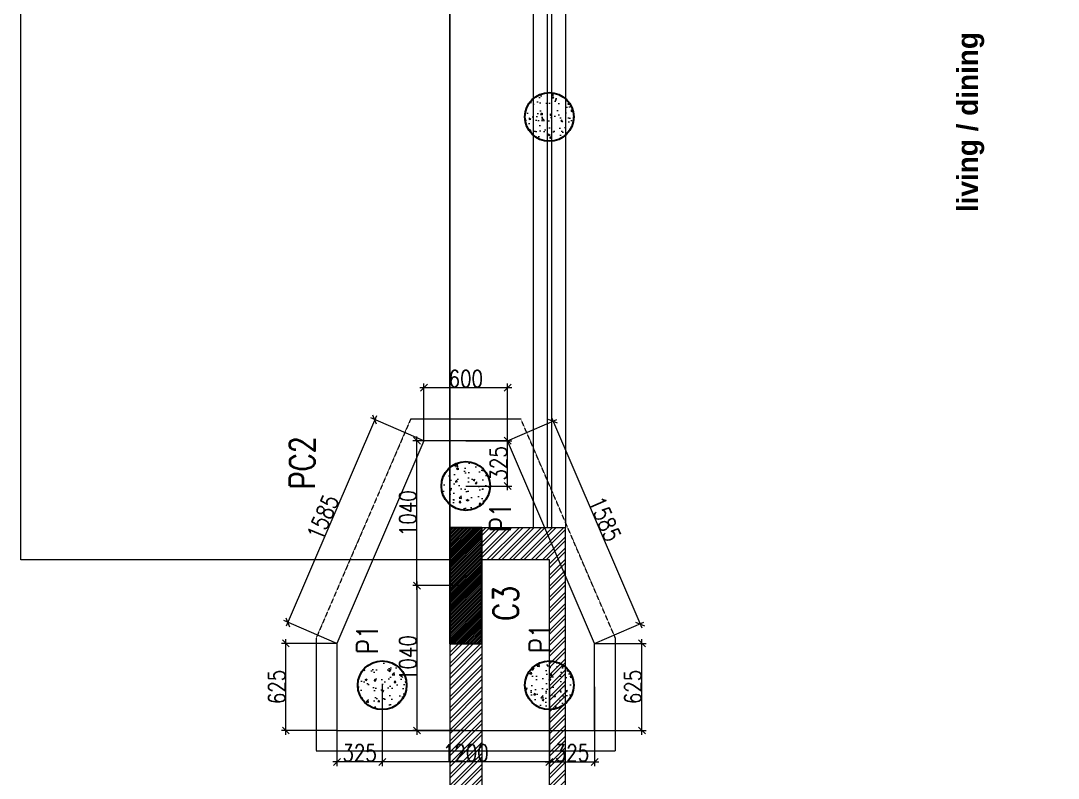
# Model space of a CAD drawing. Header units: metres. Extents: x 5205117 to 5948571, y 646915 to 1143748.
# Drawn here: x 5465403 to 5472852, y 1039802 to 1045240 of the extents above; entities that cross this region are included whole.
import ezdxf

# ---------------------------------------------------------------- set-up
doc = ezdxf.new("R2010")
doc.units = ezdxf.units.M
doc.header["$MEASUREMENT"] = 0
doc.header["$PDMODE"] = 35
doc.header["$PDSIZE"] = 10
doc.linetypes.add('DASHED', pattern=[0.75, 0.5, -0.25])
doc.linetypes.add('HIDDEN', pattern=[0.375, 0.25, -0.125])
doc.layers.get('0').update_dxf_attribs({"color": 1, "linetype": 'DASHED', "lineweight": 30})
doc.layers.add('A-GF', color=8, linetype='Continuous', lineweight=0, transparency=0.5)
for name, color, linetype, lineweight in [('S-COLUMN & WALL', 5, 'Continuous', 30), ('S-COLUMN_H', 250, 'Continuous', 0), ('S-FOUND-EXCAVATION', 253, 'HIDDEN', 0), ('S-FOUND-FOOTING', 7, 'Continuous', 15), ('S-PILE', 96, 'Continuous', 30), ('S-TEXT', 7, 'Continuous', 0), ('S-TEXT COL.', 1, 'Continuous', 0), ('S-TEXT PILE', 7, 'Continuous', 0)]:
    doc.layers.add(name, color=color, linetype=linetype, lineweight=lineweight)
doc.styles.add('C-ROOM', font='arial.ttf')
doc.styles.add('MtXpl_Century_Gothic', font='GOTHICB.TTF')
doc.styles.add('SETU 1', font='romans.shx', dxfattribs={"width": 0.8})
doc.dimstyles.new('A-DIM 100', dxfattribs={"dimscale": 100, "dimtxt": 2.5, "dimasz": 1.5, "dimexe": 1, "dimexo": 1, "dimgap": 0.5, "dimtad": 1, "dimdec": 0, "dimrnd": 5, "dimzin": 3, "dimdsep": 46, "dimtxsty": 'C-ROOM', "dimblk1": 'ARCHTICK', "dimblk2": 'ARCHTICK', "dimsah": 1, "dimcen": 1.5, "dimdle": 1, "dimclrd": 256, "dimclre": 256, "dimclrt": 256, "dimadec": 0, "dimazin": 0, "dimtfac": 0.6, "dimtdec": 0, "dimtofl": 0, "dimtmove": 1, "dimatfit": 3, "dimfxl": 1, "dimtolj": 1, "dimtzin": 0, "dimlwd": -1, "dimlwe": -1, "dimarcsym": 0})

# ---------------------------------------------------------------- blocks, each defined once
blk = doc.blocks.new('P2')
at = {"layer": 'S-PILE', "lineweight": 0}
h = blk.add_hatch(dxfattribs=at)
h.set_pattern_fill('AR-CONC', color=256, scale=20)
h.set_pattern_definition([(50, (0, 0), (143.4520365201507, -12.55042699651902), [15, -165]), (355, (0, 0), (-27.7502667226, 150.4384267400024), [12, -132]), (100.45144446, (11.9543362, -1.0458688), (115.7017693454224, 137.8879981937259), [12.74803839999999, -140.2284223999999]), (46.1842, (0, 40), (213.4482661343145, -33.10385615861531), [22.5, -247.5]), (96.63563549000003, (17.787349, 37.2413386), (186.9323891348456, 194.8237201549101), [19.1220684, -210.3427519999999]), (351.18416399, (0, 40), (186.9323890109546, 194.823720053998), [18, -198.0000002]), (21, (20, 30), (119.3814104236923, -80.52377813306776), [15, -165]), (326, (20, 30), (48.66306638431634, 145.0300090093706), [12, -132]), (71.45144474, (29.94845080000001, 23.2896852), (168.0444753459942, 64.50623056127077), [12.748038, -140.2284224]), (37.5, (0, 0), (2.431971063458133, 66.5787707662623), [0, -130.4, 0, -134, 0, -132.5]), (7.499999999999999, (0, 0), (52.61390748842972, 78.88234237647205), [0, -76.39999999999999, 0, -127.4, 0, -50.5]), (327.5, (-44.59999999999999, 0), (106.7644872344818, -4.510974346875951), [0, -50, 0, -156, 0, -207]), (317.5, (-64.6, 0), (116.6372338684772, 20.02099646646354), [0, -65, 0, -103.6, 0, -147])])
edge = h.paths.add_edge_path()
edge.add_arc((0, 0), 175, 0, 360)
at = {"layer": 'S-PILE'}
blk.add_circle((0, 0), 175, dxfattribs=at)
blk = doc.blocks.new('_Oblique')
at = {"color": 0, "linetype": 'ByBlock', "lineweight": -2}
blk.add_line((-0.5, -0.5), (0.5, 0.5), dxfattribs=at)
blk = doc.blocks.new('*D746')
at = {"layer": 'Defpoints', "color": 0, "transparency": 16777216}
for p in [(5468298.513258425, 1042224.562992621), (5467320.009849674, 1040921.260923594), (5467673.513245127, 1040769.426614346)]:
    blk.add_point(p, dxfattribs=at)
at = {"layer": 'S-TEXT', "transparency": 16777216}
blk.add_line((5467956.849365508, 1042403.962246631), (5467308.170347137, 1040893.695978834), dxfattribs=at)
at = {"layer": 'S-TEXT', "color": 9, "transparency": 16777216}
for p, q in [((5468298.513258425, 1042224.562992621), (5467917.444918209, 1042388.236804407)), ((5467673.513245127, 1040769.426614346), (5467292.444904914, 1040933.100426131))]:
    blk.add_line(p, q, dxfattribs=at)
at = {"layer": 'S-TEXT', "transparency": 16777216, "xscale": 50, "yscale": 50, "zscale": 50}
for p, rotation in [((5467945.009862971, 1042376.39730187), 66.75584747840217), ((5467320.009849674, 1040921.260923594), 246.7558474784022)]:
    blk.add_blockref('_Oblique', p, dxfattribs=dict(at, rotation=rotation))
at = {"layer": 'S-TEXT', "color": 0, "lineweight": 0, "transparency": 16777216, "insert": (5467572.78580934, 1041674.481368229), "char_height": 120, "attachment_point": 5, "rotation": 66.75584747840215, "style": 'SETU 1'}
blk.add_mtext('\\A1;1585', dxfattribs=at)
blk = doc.blocks.new('*D747')
at = {"layer": 'Defpoints', "color": 0, "transparency": 16777216}
for p in [(5468898.513258425, 1042224.562992621), (5469849.720585618, 1040909.536906764), (5469523.513245129, 1040769.426614346)]:
    blk.add_point(p, dxfattribs=at)
at = {"layer": 'S-TEXT', "transparency": 16777216}
blk.add_line((5469212.881096803, 1042392.238229983), (5469861.56008773, 1040881.971961821), dxfattribs=at)
at = {"layer": 'S-TEXT', "color": 9, "transparency": 16777216}
for p, q in [((5468898.513258425, 1042224.562992621), (5469252.285543858, 1042376.512787151)), ((5469523.513245129, 1040769.426614346), (5469877.285530563, 1040921.376408876))]:
    blk.add_line(p, q, dxfattribs=at)
at = {"layer": 'S-TEXT', "transparency": 16777216, "xscale": 50, "yscale": 50, "zscale": 50}
for p, rotation in [((5469224.720598914, 1042364.673285039), 113.2441516376176), ((5469849.720585618, 1040909.536906764), 293.2441516376176)]:
    blk.add_blockref('_Oblique', p, dxfattribs=dict(at, rotation=rotation))
at = {"layer": 'S-TEXT', "color": 0, "lineweight": 0, "transparency": 16777216, "insert": (5469596.944639643, 1041662.757350477), "char_height": 120, "attachment_point": 5, "rotation": 293.2441516376176, "style": 'SETU 1'}
blk.add_mtext('\\A1;1585', dxfattribs=at)
blk = doc.blocks.new('*D748')
at = {"layer": 'Defpoints', "color": 0, "transparency": 16777216}
for p in [(5468298.513258424, 1042605.261122316), (5468298.513258424, 1042224.562992621), (5468898.513258424, 1042224.562992621)]:
    blk.add_point(p, dxfattribs=at)
at = {"layer": 'S-TEXT', "transparency": 16777216}
blk.add_line((5468928.513258423, 1042605.261122316), (5468268.513258425, 1042605.261122316), dxfattribs=at)
at = {"layer": 'S-TEXT', "color": 9, "transparency": 16777216}
for p, q in [((5468298.513258424, 1042224.562992621), (5468298.513258424, 1042635.261122316)), ((5468898.513258424, 1042224.562992621), (5468898.513258424, 1042635.261122316))]:
    blk.add_line(p, q, dxfattribs=at)
at = {"layer": 'S-TEXT', "transparency": 16777216, "xscale": 50, "yscale": 50, "zscale": 50, "rotation": 180}
blk.add_blockref('_Oblique', (5468298.513258424, 1042605.261122316), dxfattribs=at)
at = {"layer": 'S-TEXT', "transparency": 16777216, "xscale": 50, "yscale": 50, "zscale": 50}
blk.add_blockref('_Oblique', (5468898.513258424, 1042605.261122316), dxfattribs=at)
at = {"layer": 'S-TEXT', "color": 0, "lineweight": 0, "transparency": 16777216, "insert": (5468598.513258424, 1042670.261122316), "char_height": 120, "attachment_point": 5, "style": 'SETU 1'}
blk.add_mtext('\\A1;600', dxfattribs=at)
blk = doc.blocks.new('*D727')
at = {"layer": 'Defpoints', "color": 0, "transparency": 16777216}
for p in [(5467998.513253276, 1040469.562992621), (5469198.513253277, 1040469.562992621), (5467998.513253276, 1039918.755981818)]:
    blk.add_point(p, dxfattribs=at)
at = {"layer": 'S-TEXT', "color": 9, "transparency": 16777216}
for p, q in [((5467998.513253276, 1040469.562992621), (5467998.513253276, 1039888.755981818)), ((5469198.513253277, 1040469.562992621), (5469198.513253277, 1039888.755981818))]:
    blk.add_line(p, q, dxfattribs=at)
at = {"layer": 'S-TEXT', "transparency": 16777216}
blk.add_line((5469228.513253277, 1039918.755981818), (5467968.513253278, 1039918.755981818), dxfattribs=at)
at = {"layer": 'S-TEXT', "transparency": 16777216, "xscale": 50, "yscale": 50, "zscale": 50, "rotation": 180}
blk.add_blockref('_Oblique', (5467998.513253276, 1039918.755981818), dxfattribs=at)
at = {"layer": 'S-TEXT', "transparency": 16777216, "xscale": 50, "yscale": 50, "zscale": 50}
blk.add_blockref('_Oblique', (5469198.513253277, 1039918.755981818), dxfattribs=at)
at = {"layer": 'S-TEXT', "color": 0, "lineweight": 0, "transparency": 16777216, "insert": (5468598.513253278, 1039983.755981818), "char_height": 120, "attachment_point": 5, "style": 'SETU 1'}
blk.add_mtext('\\A1;1200', dxfattribs=at)
blk = doc.blocks.new('*D749')
at = {"layer": 'Defpoints', "color": 0, "transparency": 16777216}
for p in [(5469523.51324513, 1040769.426614346), (5469863.369006932, 1040769.426614346), (5469523.51324513, 1040144.426566049)]:
    blk.add_point(p, dxfattribs=at)
at = {"layer": 'S-TEXT', "color": 9, "transparency": 16777216}
for p, q in [((5469523.51324513, 1040769.426614346), (5469893.369006931, 1040769.426614346)), ((5469523.51324513, 1040144.426566049), (5469893.369006931, 1040144.426566049))]:
    blk.add_line(p, q, dxfattribs=at)
at = {"layer": 'S-TEXT', "transparency": 16777216}
blk.add_line((5469863.369006932, 1040114.42656605), (5469863.369006932, 1040799.426614346), dxfattribs=at)
at = {"layer": 'S-TEXT', "transparency": 16777216, "xscale": 50, "yscale": 50, "zscale": 50}
for p, rotation in [((5469863.369006932, 1040769.426614346), 90), ((5469863.369006932, 1040144.426566049), 270)]:
    blk.add_blockref('_Oblique', p, dxfattribs=dict(at, rotation=rotation))
at = {"layer": 'S-TEXT', "color": 0, "lineweight": 0, "transparency": 16777216, "insert": (5469798.369006931, 1040456.926590196), "char_height": 120, "attachment_point": 5, "rotation": 90, "style": 'SETU 1'}
blk.add_mtext('\\A1;625', dxfattribs=at)
blk = doc.blocks.new('*D750')
at = {"layer": 'Defpoints', "color": 0, "transparency": 16777216}
for p in [(5467306.543059476, 1040769.426614346), (5467673.51324513, 1040769.426614346), (5467673.51324513, 1040144.426566049)]:
    blk.add_point(p, dxfattribs=at)
at = {"layer": 'S-TEXT', "color": 9, "transparency": 16777216}
for p, q in [((5467673.51324513, 1040769.426614346), (5467276.543059475, 1040769.426614346)), ((5467673.51324513, 1040144.426566049), (5467276.543059475, 1040144.426566049))]:
    blk.add_line(p, q, dxfattribs=at)
at = {"layer": 'S-TEXT', "transparency": 16777216}
blk.add_line((5467306.543059476, 1040114.42656605), (5467306.543059476, 1040799.426614346), dxfattribs=at)
at = {"layer": 'S-TEXT', "transparency": 16777216, "xscale": 50, "yscale": 50, "zscale": 50}
for p, rotation in [((5467306.543059476, 1040769.426614346), 90), ((5467306.543059476, 1040144.426566049), 270)]:
    blk.add_blockref('_Oblique', p, dxfattribs=dict(at, rotation=rotation))
at = {"layer": 'S-TEXT', "color": 0, "lineweight": 0, "transparency": 16777216, "insert": (5467241.543059475, 1040456.926590196), "char_height": 120, "attachment_point": 5, "rotation": 90, "style": 'SETU 1'}
blk.add_mtext('\\A1;625', dxfattribs=at)
blk = doc.blocks.new('*D751')
at = {"layer": 'Defpoints', "color": 0, "transparency": 16777216}
for p in [(5468598.513258424, 1041184.562992621), (5468247.835579375, 1040144.426566049), (5468598.51324513, 1040144.426566049)]:
    blk.add_point(p, dxfattribs=at)
at = {"layer": 'S-TEXT', "transparency": 16777216}
blk.add_line((5468247.835579375, 1041214.562992621), (5468247.835579375, 1040114.42656605), dxfattribs=at)
at = {"layer": 'S-TEXT', "color": 9, "transparency": 16777216}
for p, q in [((5468598.513258424, 1041184.562992621), (5468217.835579374, 1041184.562992621)), ((5468598.51324513, 1040144.426566049), (5468217.835579374, 1040144.426566049))]:
    blk.add_line(p, q, dxfattribs=at)
at = {"layer": 'S-TEXT', "transparency": 16777216, "xscale": 50, "yscale": 50, "zscale": 50}
for p, rotation in [((5468247.835579375, 1041184.562992621), 90), ((5468247.835579375, 1040144.426566049), 270)]:
    blk.add_blockref('_Oblique', p, dxfattribs=dict(at, rotation=rotation))
at = {"layer": 'S-TEXT', "color": 0, "lineweight": 0, "transparency": 16777216, "insert": (5468182.835579374, 1040664.494779334), "char_height": 120, "attachment_point": 5, "rotation": 90, "style": 'SETU 1'}
blk.add_mtext('\\A1;1040', dxfattribs=at)
blk = doc.blocks.new('*D752')
at = {"layer": 'Defpoints', "color": 0, "transparency": 16777216}
for p in [(5468247.835579375, 1042224.562992621), (5468598.513258426, 1042224.562992621), (5468598.513258424, 1041184.562992621)]:
    blk.add_point(p, dxfattribs=at)
at = {"layer": 'S-TEXT', "transparency": 16777216}
blk.add_line((5468247.835579375, 1041154.562992621), (5468247.835579375, 1042254.562992621), dxfattribs=at)
at = {"layer": 'S-TEXT', "color": 9, "transparency": 16777216}
for p, q in [((5468598.513258426, 1042224.562992621), (5468217.835579374, 1042224.562992621)), ((5468598.513258424, 1041184.562992621), (5468217.835579374, 1041184.562992621))]:
    blk.add_line(p, q, dxfattribs=at)
at = {"layer": 'S-TEXT', "transparency": 16777216, "xscale": 50, "yscale": 50, "zscale": 50}
for p, rotation in [((5468247.835579375, 1042224.562992621), 90), ((5468247.835579375, 1041184.562992621), 270)]:
    blk.add_blockref('_Oblique', p, dxfattribs=dict(at, rotation=rotation))
at = {"layer": 'S-TEXT', "color": 0, "lineweight": 0, "transparency": 16777216, "insert": (5468182.835579374, 1041704.56299262), "char_height": 120, "attachment_point": 5, "rotation": 90, "style": 'SETU 1'}
blk.add_mtext('\\A1;1040', dxfattribs=at)
blk = doc.blocks.new('*D753')
at = {"layer": 'Defpoints', "color": 0, "transparency": 16777216}
for p in [(5469198.513253277, 1040469.562992621), (5469523.513245128, 1040457.068676055), (5469523.513245128, 1039918.755976675)]:
    blk.add_point(p, dxfattribs=at)
at = {"layer": 'S-TEXT', "color": 9, "transparency": 16777216}
for p, q in [((5469198.513253277, 1040469.562992621), (5469198.513253277, 1039888.755976675)), ((5469523.513245128, 1040457.068676055), (5469523.513245128, 1039888.755976675))]:
    blk.add_line(p, q, dxfattribs=at)
at = {"layer": 'S-TEXT', "transparency": 16777216}
blk.add_line((5469168.513253277, 1039918.755976675), (5469553.513245129, 1039918.755976675), dxfattribs=at)
at = {"layer": 'S-TEXT', "transparency": 16777216, "xscale": 50, "yscale": 50, "zscale": 50, "rotation": 180}
blk.add_blockref('_Oblique', (5469198.513253277, 1039918.755976675), dxfattribs=at)
at = {"layer": 'S-TEXT', "transparency": 16777216, "xscale": 50, "yscale": 50, "zscale": 50}
blk.add_blockref('_Oblique', (5469523.513245128, 1039918.755976675), dxfattribs=at)
at = {"layer": 'S-TEXT', "color": 0, "lineweight": 0, "transparency": 16777216, "insert": (5469361.013249202, 1039983.755976675), "char_height": 120, "attachment_point": 5, "style": 'SETU 1'}
blk.add_mtext('\\A1;325', dxfattribs=at)
blk = doc.blocks.new('*D728')
at = {"layer": 'Defpoints', "color": 0, "transparency": 16777216}
for p in [(5467673.51327172, 1040469.562992621), (5467998.513263571, 1040469.562992621), (5467673.51327172, 1039918.755981824)]:
    blk.add_point(p, dxfattribs=at)
at = {"layer": 'S-TEXT', "color": 9, "transparency": 16777216}
for p, q in [((5467673.51327172, 1040469.562992621), (5467673.51327172, 1039888.755981824)), ((5467998.513263571, 1040469.562992621), (5467998.513263571, 1039888.755981824))]:
    blk.add_line(p, q, dxfattribs=at)
at = {"layer": 'S-TEXT', "transparency": 16777216}
blk.add_line((5468028.51326357, 1039918.755981824), (5467643.51327172, 1039918.755981824), dxfattribs=at)
at = {"layer": 'S-TEXT', "transparency": 16777216, "xscale": 50, "yscale": 50, "zscale": 50, "rotation": 180}
blk.add_blockref('_Oblique', (5467673.51327172, 1039918.755981824), dxfattribs=at)
at = {"layer": 'S-TEXT', "transparency": 16777216, "xscale": 50, "yscale": 50, "zscale": 50}
blk.add_blockref('_Oblique', (5467998.513263571, 1039918.755981824), dxfattribs=at)
at = {"layer": 'S-TEXT', "color": 0, "lineweight": 0, "transparency": 16777216, "insert": (5467836.013267645, 1039983.755981824), "char_height": 120, "attachment_point": 5, "style": 'SETU 1'}
blk.add_mtext('\\A1;325', dxfattribs=at)
blk = doc.blocks.new('*D754')
at = {"layer": 'Defpoints', "color": 0, "transparency": 16777216}
for p in [(5468598.513258426, 1042224.562992621), (5468898.513258425, 1042224.562992621), (5468598.513258426, 1041899.562992621)]:
    blk.add_point(p, dxfattribs=at)
at = {"layer": 'S-TEXT', "transparency": 16777216}
blk.add_line((5468898.513258425, 1041869.562992621), (5468898.513258425, 1042254.562992621), dxfattribs=at)
at = {"layer": 'S-TEXT', "color": 9, "transparency": 16777216}
for p, q in [((5468598.513258426, 1042224.562992621), (5468928.513258425, 1042224.562992621)), ((5468598.513258426, 1041899.562992621), (5468928.513258425, 1041899.562992621))]:
    blk.add_line(p, q, dxfattribs=at)
at = {"layer": 'S-TEXT', "transparency": 16777216, "xscale": 50, "yscale": 50, "zscale": 50}
for p, rotation in [((5468898.513258425, 1042224.562992621), 90), ((5468898.513258425, 1041899.562992621), 270)]:
    blk.add_blockref('_Oblique', p, dxfattribs=dict(at, rotation=rotation))
at = {"layer": 'S-TEXT', "color": 0, "lineweight": 0, "transparency": 16777216, "insert": (5468833.513258424, 1042062.06299262), "char_height": 120, "attachment_point": 5, "rotation": 90, "style": 'SETU 1'}
blk.add_mtext('\\A1;325', dxfattribs=at)

msp = doc.modelspace()

# ---------------------------------------------------------------- hatches: boundary and pattern name
at = {"layer": 'A-GF', "ltscale": 5}
h = msp.add_hatch(dxfattribs=at)
h.set_pattern_fill('ANSI32', color=256, scale=150)
h.set_pattern_definition([(45.00000000000002, (1613796.588043014, 637511.844086546), (-39.77475644174333, 39.77475644174326), []), (45.00000000000002, (1613823.104547264, 637511.844086546), (-39.77475644174333, 39.77475644174326), [])])
h.paths.add_polyline_path([(5468713.513258424, 1050679.562977356), (5473303.513258423, 1050679.562977356), (5473303.513258423, 1050909.562977356), (5470703.513258423, 1050909.562977356), (5470703.513258423, 1054604.562977356), (5470588.513258424, 1054604.562977356), (5470588.513258424, 1052039.562977356), (5470473.513258424, 1052039.562977356), (5470473.513258424, 1050909.562977356), (5468713.513258424, 1050909.562977356), (5468713.513258424, 1051809.562977356), (5469323.513258424, 1051809.562977356), (5469323.513258424, 1052039.562977356), (5468713.513258424, 1052039.562977356), (5468713.513258424, 1054489.562977356), (5469738.513258423, 1054489.562977356), (5469738.513258423, 1054604.562977355), (5468713.513258424, 1054604.562977356), (5468713.513258424, 1056204.562977356), (5470588.513258424, 1056204.562977356), (5470588.513258424, 1055604.562977356), (5470703.513258423, 1055604.562977356), (5470703.513258423, 1056434.562977356), (5468483.513258424, 1056434.562977356), (5468483.513258424, 1047599.562977356), (5472778.513258425, 1047599.562977356), (5472778.513258425, 1047829.562977356), (5468713.513258424, 1047829.562977356)])
h.paths.add_polyline_path([(5469198.513258423, 1038449.562977356), (5469198.513258423, 1041369.562977356), (5468713.513258424, 1041369.562977356), (5468713.513258424, 1038449.562977356)], flags=16)
h.paths.add_polyline_path([(5468483.513258424, 1041599.562977356), (5468483.513258424, 1038219.562977356), (5469313.513258423, 1038219.562977356), (5469313.513258423, 1041599.562977356)])
h.paths.add_polyline_path([(5468968.513258423, 1037224.562977356), (5468713.513258424, 1037224.562977356), (5468713.513258424, 1037804.562977356), (5468968.513258423, 1037804.562977356)], flags=16)
h.paths.add_polyline_path([(5468483.513258424, 1037919.562977356), (5469083.513258424, 1037919.562977356), (5469083.513258424, 1036994.562977356), (5468483.513258424, 1036994.562977356)])
h.paths.add_polyline_path([(5472593.513258424, 1037804.562977356), (5472848.513258424, 1037804.562977356), (5472848.513258424, 1037224.562977356), (5472593.513258424, 1037224.562977356)], flags=16)
h.paths.add_polyline_path([(5473078.513258424, 1036994.562977356), (5472478.513258423, 1036994.562977356), (5472478.513258423, 1037919.562977356), (5473078.513258424, 1037919.562977356)], flags=17)
h.paths.add_polyline_path([(5474533.513258424, 1038449.562977356), (5472248.513258423, 1038449.562977356), (5472248.513258423, 1038219.562977356), (5474303.513258424, 1038219.562977356), (5474303.513258424, 1035264.562977356), (5474903.513258424, 1035264.562977356), (5474903.513258424, 1035979.562977356), (5474533.513258424, 1035979.562977356)])
h.paths.add_polyline_path([(5474788.513258423, 1035494.562977356), (5474788.513258423, 1035864.562977356), (5474533.513258424, 1035864.562977356), (5474533.513258424, 1035494.562977356)], flags=16)
h.paths.add_polyline_path([(5478353.513258423, 1039769.562977356), (5480283.513258423, 1039769.562977359), (5480283.513258423, 1039654.562977359), (5478468.513258424, 1039654.562977357), (5478468.513258424, 1037609.562977356), (5480383.513258423, 1037609.562977356), (5480383.513258423, 1037494.562977356), (5479808.513258424, 1037494.562977356), (5479808.513258424, 1035494.562977356), (5481183.513258423, 1035494.562977356), (5481183.513258423, 1038332.062977356), (5481413.513258424, 1038332.062977356), (5481413.513258424, 1035264.562977356), (5477983.513258423, 1035264.562977356), (5477983.513258423, 1035979.562977356), (5478353.513258423, 1035979.562977356), (5478353.513258423, 1036694.562977356), (5478468.513258424, 1036694.562977356), (5478468.513258424, 1035494.562977356), (5479693.513258423, 1035494.562977356), (5479693.513258423, 1037494.562977356), (5478353.513258423, 1037494.562977356)])
h.paths.add_polyline_path([(5478098.513258422, 1035494.562977356), (5478098.513258422, 1035864.562977356), (5478353.513258423, 1035864.562977356), (5478353.513258423, 1035494.562977356)], flags=16)
h.paths.add_polyline_path([(5474303.513258424, 1048429.562977357), (5474303.513258424, 1047599.562977356), (5475933.513258423, 1047599.562977356), (5475933.513258423, 1048429.562977357)])
h.paths.add_polyline_path([(5477548.513258424, 1048429.562977357), (5477433.513258423, 1048429.562977357), (5477433.513258423, 1047599.562977356), (5481413.513258424, 1047599.562977356), (5481413.513258424, 1050909.562977356), (5477433.513258423, 1050909.562977356), (5477433.513258423, 1049329.562977356), (5477548.513258424, 1049329.562977356), (5477548.513258424, 1050794.562977356), (5481183.513258423, 1050794.562977356), (5481183.513258423, 1047829.562977356), (5479543.513258423, 1047829.562977356), (5479543.513258423, 1049444.562977356), (5478448.513258423, 1049444.562977356), (5478448.513258423, 1049329.562977356), (5479428.513258424, 1049329.562977356), (5479428.513258424, 1047829.562977356), (5477548.513258424, 1047829.562977356)])
h.paths.add_polyline_path([(5475703.513258423, 1048199.562977357), (5475703.513258423, 1047714.562977356), (5474533.513258424, 1047714.562977356), (5474533.513258424, 1048199.562977357)], flags=16)
h.paths.add_polyline_path([(5477548.513258424, 1053104.562977356), (5477548.513258424, 1052849.562977356), (5478353.513258423, 1052849.562977356), (5478353.513258423, 1053104.562977356)], flags=16)
h.paths.add_polyline_path([(5475933.513258423, 1052734.562977356), (5475333.513258424, 1052734.562977356), (5475333.513258424, 1053334.562977356), (5478583.513258422, 1053334.562977356), (5478583.513258422, 1052734.562977356), (5477433.513258423, 1052734.562977356), (5477433.513258423, 1053104.562977356), (5475933.513258423, 1053104.562977356)])
h.paths.add_polyline_path([(5475703.513258423, 1053104.562977356), (5475448.513258424, 1053104.562977356), (5475448.513258424, 1052849.562977356), (5475703.513258423, 1052849.562977356)], flags=16)
h.paths.add_polyline_path([(5475933.513258423, 1050679.562977356), (5474303.513258424, 1050679.562977356), (5474303.513258424, 1055604.562977356), (5473933.513258424, 1055604.562977356), (5473933.513258424, 1056434.562977356), (5474533.513258424, 1056434.562977356), (5474533.513258424, 1050909.562977356), (5475933.513258423, 1050909.562977356)])
h.paths.add_polyline_path([(5474048.513258424, 1055834.562977356), (5474048.513258424, 1056204.562977356), (5474303.513258424, 1056204.562977356), (5474303.513258424, 1055834.562977356)], flags=16)
h.paths.add_polyline_path([(5472778.513258425, 1049554.562977356), (5469813.513258424, 1049554.562977356), (5469813.513258424, 1048954.562977356), (5472778.513258425, 1048954.562977356)], flags=17)
h.paths.add_polyline_path([(5472548.513258423, 1049439.562977356), (5470043.513258424, 1049439.562977356), (5470043.513258424, 1049069.562977356), (5472548.513258423, 1049069.562977356)], flags=16)
h.paths.add_polyline_path([(5474533.513258424, 1040769.562977356), (5474533.513258422, 1041369.562977356), (5478353.513258423, 1041369.562977356), (5478353.513258423, 1040769.562977356), (5478583.513258423, 1040769.562977356), (5478583.513258423, 1041369.562977356), (5481183.513258423, 1041369.562977356), (5481183.513258423, 1040769.562977356), (5481413.513258424, 1040769.562977356), (5481413.513258424, 1041599.562977356), (5474303.513258422, 1041599.562977356), (5474303.513258424, 1040769.562977356)])
h.paths.add_polyline_path([(5481413.513258423, 1038932.062977355), (5481413.513258423, 1039769.562977356), (5481183.513258423, 1039769.562977356), (5481183.513258423, 1038932.062977355)], flags=17)
at = {"layer": 'A-GF', "ltscale": 100}
h = msp.add_hatch(dxfattribs=at)
h.set_pattern_fill('ANSI31', color=256, scale=75.00000000000001, angle=180)
h.set_pattern_definition([(224.9999999999999, (1771839.866580646, 846817.7886967286), (6.629126073623886, -6.629126073623883), [])])
h.paths.add_polyline_path([(5478353.513258423, 1052734.562977356), (5478353.513258423, 1053334.562977356), (5478583.513258422, 1053334.562977356), (5478583.513258422, 1052734.562977356)])
h.paths.add_polyline_path([(5481413.513258423, 1041369.562977356), (5481413.513258423, 1041599.562977356), (5480813.513258423, 1041599.562977356), (5480813.513258423, 1041369.562977356)])
h.paths.add_polyline_path([(5480813.513258423, 1035264.562977356), (5480813.513258423, 1035494.562977356), (5481413.513258423, 1035494.562977356), (5481413.513258423, 1035264.562977356)])
h.paths.add_polyline_path([(5474303.513258422, 1035264.562977356), (5474533.513258422, 1035264.562977356), (5474533.513258424, 1036094.562977356), (5474303.513258424, 1036094.562977356)])
h.paths.add_polyline_path([(5473933.513258424, 1038219.562977356), (5473933.513258424, 1038449.562977356), (5474533.513258424, 1038449.562977356), (5474533.513258424, 1038219.562977356)])
h.paths.add_polyline_path([(5468483.513258424, 1038219.562977356), (5468483.513258424, 1038449.562977356), (5469313.513258423, 1038449.562977356), (5469313.513258423, 1038219.562977356)])
h.paths.add_polyline_path([(5474303.513258424, 1048429.562977357), (5474533.513258424, 1048429.562977357), (5474533.513258424, 1047599.562977356), (5474303.513258424, 1047599.562977356)])
h.paths.add_polyline_path([(5480813.513258424, 1047599.562977356), (5480813.513258424, 1047829.562977356), (5481413.513258424, 1047829.562977356), (5481413.513258424, 1047599.562977356)])
h.paths.add_polyline_path([(5481183.513258423, 1050909.562977356), (5481413.513258424, 1050909.562977356), (5481413.513258424, 1050309.562977356), (5481183.513258423, 1050309.562977356)])
h.paths.add_polyline_path([(5468483.513258424, 1052409.562977356), (5468713.513258424, 1052409.562977356), (5468713.513258424, 1051809.562977356), (5468483.513258424, 1051809.562977356)])
h.paths.add_polyline_path([(5468483.513258424, 1048429.562977357), (5468713.513258424, 1048429.562977357), (5468713.513258424, 1047599.562977356), (5468483.513258424, 1047599.562977356)])
h.paths.add_polyline_path([(5468483.513258424, 1056434.562977356), (5468713.513258424, 1056434.562977356), (5468713.513258424, 1055834.562977356), (5468483.513258424, 1055834.562977356)])
h.paths.add_polyline_path([(5474533.513258424, 1056434.562977356), (5474533.513258424, 1056204.562977356), (5473933.513258424, 1056204.562977356), (5473933.513258424, 1056434.562977356)])
h.paths.add_polyline_path([(5474303.513258424, 1051279.562977356), (5474533.513258424, 1051279.562977356), (5474533.513258424, 1050679.562977356), (5474303.513258424, 1050679.562977356)])
h.paths.add_polyline_path([(5475933.513258423, 1053334.055524636), (5475333.513258424, 1053334.055524636), (5475333.513258424, 1053104.055524636), (5475933.513258423, 1053104.055524636)])
h.paths.add_polyline_path([(5474303.513258424, 1040769.562977356), (5474303.513258424, 1041599.562977356), (5474533.513258424, 1041599.562977356), (5474533.513258424, 1040769.562977356)])
h.paths.add_polyline_path([(5468713.513258424, 1041599.562977356), (5468713.513258424, 1040769.562977356), (5468483.513258424, 1040769.562977356), (5468483.513258424, 1041599.562977356)])
h.paths.add_polyline_path([(5478353.513258423, 1035264.562977356), (5478353.513258423, 1035494.562977356), (5478953.513258423, 1035494.562977356), (5478953.513258423, 1035264.562977356)])
h.paths.add_polyline_path([(5478353.513258423, 1041369.562977356), (5478353.513258423, 1041599.562977356), (5478953.513258423, 1041599.562977356), (5478953.513258423, 1041369.562977356)])
h.paths.add_polyline_path([(5477433.513258423, 1047599.562977356), (5477433.513258423, 1047829.562977356), (5478033.513258424, 1047829.562977356), (5478033.513258424, 1047599.562977356)])
at = {"layer": 'S-COLUMN_H'}
h = msp.add_hatch(color=256, dxfattribs=at)
h.dxf.hatch_style = 1
h.paths.add_polyline_path([(5468713.513258422, 1041599.562977356), (5468483.513258422, 1041599.562977356), (5468483.513258422, 1040769.562977356), (5468713.513258422, 1040769.562977356)])

# ---------------------------------------------------------------- linework, layer by layer
at = {"layer": 'A-GF', "ltscale": 5}
for p, q in [((5468483.513258424, 1041599.562977356), (5468483.513258424, 1047599.562977356)), ((5468483.513258424, 1041599.562977356), (5468483.513258424, 1047599.562977356)), ((5469083.513258423, 1047599.562977356), (5469083.513258424, 1041599.562977356)), ((5469183.513258423, 1047599.562977356), (5469183.513258424, 1041599.562977356)), ((5469213.513258423, 1047599.562977356), (5469213.513258423, 1041599.562977356)), ((5469313.513258423, 1047599.562977356), (5469313.513258423, 1041599.562977356))]:
    msp.add_line(p, q, dxfattribs=at)
at = {"layer": 'A-GF', "ltscale": 10}
msp.add_lwpolyline([(5465403.41829535, 1042272.252623124), (5465403.500126329, 1067912.947096867), (5468402.607391801, 1067912.947096867), (5471839.283729997, 1071544.787495775)], dxfattribs=at)
msp.add_lwpolyline([(5468483.513258424, 1041369.563344402), (5465403.42265078, 1041369.56261043), (5465403.42265078, 1047829.562243266), (5468483.513258424, 1047829.562977356)], close=True, dxfattribs=at)
at = {"layer": 'A-GF', "ltscale": 5}
for points in [[(5468483.513258424, 1041599.562977356), (5468483.513258424, 1038219.562977356), (5469313.513258423, 1038219.562977356), (5469313.513258423, 1041599.562977356)], [(5469198.513258423, 1038449.562977356), (5469198.513258423, 1041369.562977356), (5468713.513258424, 1041369.562977356), (5468713.513258424, 1038449.562977356)]]:
    msp.add_lwpolyline(points, close=True, dxfattribs=at)
at = {"layer": 'A-GF', "ltscale": 5, "flags": 128}
msp.add_lwpolyline([(5468713.513258424, 1041599.562977356), (5468713.513258424, 1040769.562977356), (5468483.513258424, 1040769.562977356), (5468483.513258424, 1041599.562977356)], close=True, dxfattribs=at)
at = {"layer": 'S-COLUMN & WALL', "color": 5}
msp.add_lwpolyline([(5468713.513258422, 1041599.562977356), (5468483.513258422, 1041599.562977356), (5468483.513258422, 1040769.562977356), (5468713.513258422, 1040769.562977356)], close=True, dxfattribs=at)
at = {"layer": 'S-FOUND-EXCAVATION'}
msp.add_lwpolyline([(5468202.078069382, 1042379.205294588), (5467523.513245153, 1040806.672708287), (5467523.513245153, 1039999.068868016), (5469673.513245154, 1039999.068868016), (5469673.513245154, 1040806.672706972), (5468994.948449291, 1042379.205294588)], close=True, dxfattribs=at)
at = {"layer": 'S-FOUND-FOOTING', "color": 202}
msp.add_lwpolyline([(5468298.513258424, 1042224.562992621), (5467673.513245127, 1040769.426614346), (5467673.513245127, 1040144.426566049), (5469523.513245128, 1040144.426566049), (5469523.513245128, 1040769.426614346), (5468898.513258424, 1042224.562992621), (5468298.513258424, 1042224.562992621)], dxfattribs=at)

# ---------------------------------------------------------------- block references
at = {"layer": 'S-PILE', "rotation": 270}
msp.add_blockref('P2', (5469198.513258422, 1044549.562977356), dxfattribs=at)
at = {"layer": 'S-PILE'}
for p in [(5468598.513258424, 1041899.562992621), (5467998.513253276, 1040469.562992621), (5469198.513253277, 1040469.562992621)]:
    msp.add_blockref('P2', p, dxfattribs=at)

# ---------------------------------------------------------------- texts
at = {"layer": 'A-GF', "style": 'MtXpl_Century_Gothic'}
msp.add_text('living / dining', height=150, rotation=90, dxfattribs=at).set_placement((5472274.987630109, 1043866.150332896))
at = {"layer": 'S-TEXT COL.', "color": 7, "style": 'SETU 1', "width": 0.8}
msp.add_text('PC2', height=180, rotation=90, dxfattribs=at).set_placement((5467514.964443845, 1041875.216730239))
at = {"layer": 'S-TEXT COL.', "color": 1, "true_color": 0xe61414, "style": 'SETU 1', "width": 0.8}
msp.add_text('C3', height=180, rotation=90, dxfattribs=at).set_placement((5468975.812349537, 1040931.655984155))
at = {"layer": 'S-TEXT PILE', "style": 'SETU 1', "width": 0.8}
for p in [(5468921.301441082, 1041568.382362059), (5467966.472890871, 1040692.974238576), (5469206.478984538, 1040700.692063246)]:
    msp.add_text('P1', height=150, rotation=90, dxfattribs=at).set_placement(p)

# ---------------------------------------------------------------- dimensions: what is measured, and where the dimension line sits
at = {"layer": 'S-TEXT', "lineweight": 0}
for p1, p2, distance, picture, middle in [((5468898.513258424, 1042224.562992621), (5468298.513258424, 1042224.562992621), -380.6981296950253, '*D748', (5468598.513258424, 1042670.261122316)), ((5468298.513258424, 1042224.562992621), (5467673.513245127, 1040769.426614346), -384.7314752677394, '*D746', (5467572.78580934, 1041674.481368229)), ((5468898.513258424, 1042224.562992621), (5469523.513245128, 1040769.426614346), 355.0241161260408, '*D747', (5469596.944639643, 1041662.757350477)), ((5467673.513245127, 1040144.426566049), (5467673.513245127, 1040769.426614346), 366.9701856514439, '*D750', (5467241.543059475, 1040456.926590196)), ((5469523.513245128, 1040144.426566049), (5469523.513245128, 1040769.426614346), -339.8557618036866, '*D749', (5469798.369006931, 1040456.926590196)), ((5469198.513253277, 1040469.562992621), (5467998.513253276, 1040469.562992621), 550.8070108030224, '*D727', (5468598.513253278, 1039983.755981818))]:
    dim = msp.add_aligned_dim(p1=p1, p2=p2, distance=distance, dimstyle='A-DIM 100', override={"dimtxt": 1.199999999999999, "dimasz": 0.5, "dimexe": 0.3, "dimexo": 0, "dimgap": 0.05, "dimtxsty": 'SETU 1', "dimblk1": 'Oblique', "dimblk2": 'Oblique', "dimdle": 0.3, "dimclre": 9, "dimclrt": 0}, dxfattribs=at)
    dim.commit()
    dim.dimension.update_dxf_attribs({"geometry": picture, "text_midpoint": middle})
for base, p1, p2, angle, picture, middle in [((5468247.835579375, 1042224.562992621), (5468598.513258422, 1041184.562992621), (5468598.513258424, 1042224.562992621), 90, '*D752', (5468182.835579374, 1041704.56299262)), ((5468898.513258425, 1042224.562992621), (5468598.513258424, 1041899.562992621), (5468598.513258424, 1042224.562992621), 90, '*D754', (5468833.513258424, 1042062.06299262)), ((5468247.835579375, 1040144.426566049), (5468598.513258422, 1041184.562992621), (5468598.513245129, 1040144.426566049), 90, '*D751', (5468182.835579374, 1040664.494779334)), ((5467673.51327172, 1039918.755981824), (5467998.513263571, 1040469.562992621), (5467673.51327172, 1040469.562992621), 180, '*D728', (5467836.013267645, 1039983.755981824))]:
    dim = msp.add_linear_dim(base=base, p1=p1, p2=p2, angle=angle, dimstyle='A-DIM 100', override={"dimtxt": 1.199999999999999, "dimasz": 0.5, "dimexe": 0.3, "dimexo": 0, "dimgap": 0.05, "dimtxsty": 'SETU 1', "dimblk1": 'Oblique', "dimblk2": 'Oblique', "dimdle": 0.3, "dimclre": 9, "dimclrt": 0}, dxfattribs=at)
    dim.commit()
    dim.dimension.update_dxf_attribs({"geometry": picture, "text_midpoint": middle})
dim = msp.add_linear_dim(base=(5469523.513245128, 1039918.755976675), p1=(5469198.513253277, 1040469.562992621), p2=(5469523.513245128, 1040457.068676055), dimstyle='A-DIM 100', override={"dimtxt": 1.199999999999999, "dimasz": 0.5, "dimexe": 0.3, "dimexo": 0, "dimgap": 0.05, "dimtxsty": 'SETU 1', "dimblk1": 'Oblique', "dimblk2": 'Oblique', "dimdle": 0.3, "dimclre": 9, "dimclrt": 0}, dxfattribs=at)
dim.commit()
dim.dimension.update_dxf_attribs({"geometry": '*D753', "text_midpoint": (5469361.013249202, 1039983.755976675)})

doc.saveas('drawing.dxf')
